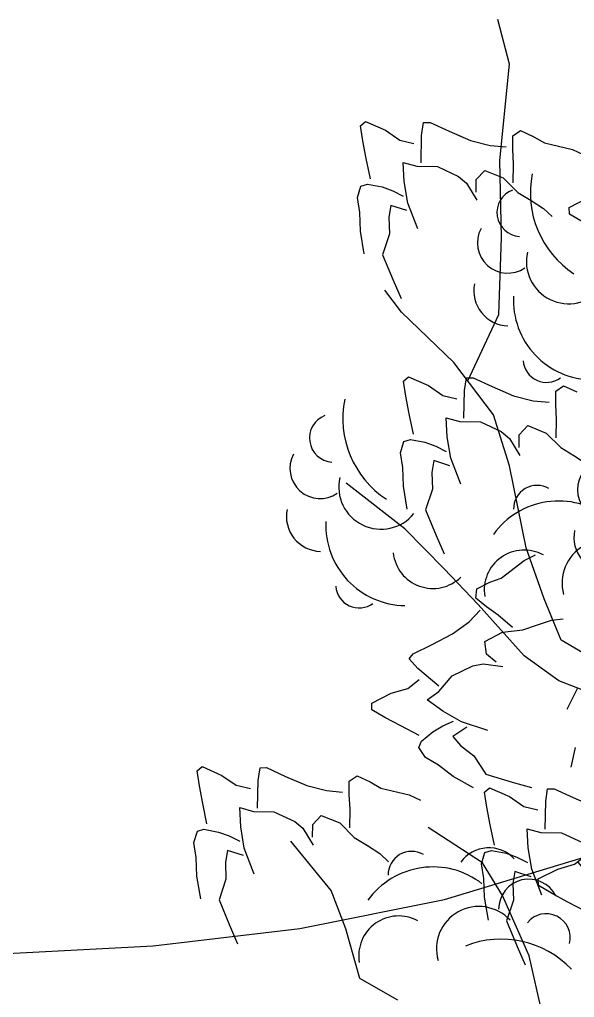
# Model space of a CAD drawing. Extents: x 524954 to 526204, y 9523489 to 9524010.
# Drawn here: x 525979.41 to 525982.64, y 9523785.71 to 9523791.4 of the extents above; entities that cross this region are included whole.
import ezdxf

# ---------------------------------------------------------------- set-up
doc = ezdxf.new("R2010")
doc.units = 0
doc.linetypes.add('ACAD_ISO12W100', pattern=[21, 12, -3, 0, -3, 0, -3])
doc.layers.add('Arbre', color=34, linetype='ACAD_ISO12W100')
doc.layers.add('CN_10_00', color=1, linetype='Continuous')

# ---------------------------------------------------------------- blocks, each defined once
blk = doc.blocks.new('v088')
at = {"linetype": 'Continuous'}
for p, q in [((-1.7492, 10.4915), (-1.8168, 10.7513)), ((-1.8059, 9.9306), (-1.7492, 10.4915)), ((-2.6162, 10.1323), (-2.587, 10.1577)), ((-2.6028, 10.0456), (-2.6162, 10.1323)), ((-2.587, 10.1577), (-2.4712, 10.1066)), ((-2.2608, 10.0773), (-2.2494, 10.1511)), ((-2.2494, 10.1511), (-2.2113, 10.1522)), ((-2.2113, 10.1522), (-2.101, 10.101)), ((-2.4712, 10.1066), (-2.3879, 10.0492)), ((-2.2643, 9.9167), (-2.2608, 10.0773)), ((-2.101, 10.101), (-1.977, 10.0475)), ((-1.7301, 10.0737), (-1.6848, 10.1049)), ((-1.6848, 10.1049), (-1.6075, 10.069)), ((-2.5835, 9.9428), (-2.6028, 10.0456)), ((-2.3879, 10.0492), (-2.3057, 10.0298)), ((-1.977, 10.0475), (-1.8618, 10.0181)), ((-1.7305, 9.9947), (-1.7301, 10.0737)), ((-1.6075, 10.069), (-1.5466, 10.0327)), ((-1.5466, 10.0327), (-1.3822, 9.9939)), ((-1.8618, 10.0181), (-1.7691, 10.0099)), ((-1.7254, 9.9105), (-1.7305, 9.9947)), ((-1.3822, 9.9939), (-1.316, 9.9632)), ((-2.5582, 9.8238), (-2.5835, 9.9428)), ((-2.3678, 9.9191), (-2.2883, 9.8969)), ((-2.3619, 9.8077), (-2.3678, 9.9191)), ((-1.7966, 9.483), (-1.8059, 9.9306)), ((-1.7277, 9.8016), (-1.7254, 9.9105)), ((-2.2883, 9.8969), (-2.1685, 9.895)), ((-2.1685, 9.895), (-2.0471, 9.8386)), ((-1.9432, 9.8199), (-1.893, 9.873)), ((-1.893, 9.873), (-1.7856, 9.8299)), ((-2.6142, 9.7814), (-2.5764, 9.7933)), ((-2.5764, 9.7933), (-2.4916, 9.7768)), ((-2.3419, 9.6831), (-2.3619, 9.8077)), ((-2.0471, 9.8386), (-1.9997, 9.7992)), ((-1.9997, 9.7992), (-1.9397, 9.7002)), ((-1.9438, 9.7464), (-1.9432, 9.8199)), ((-1.7856, 9.8299), (-1.7015, 9.7452)), ((-2.634, 9.7155), (-2.6142, 9.7814)), ((-2.4916, 9.7768), (-2.4283, 9.7541)), ((-2.4283, 9.7541), (-2.3676, 9.7232)), ((-1.7015, 9.7452), (-1.624, 9.6985)), ((-2.6206, 9.6288), (-2.634, 9.7155)), ((-2.2831, 9.5325), (-2.3419, 9.6831)), ((-1.624, 9.6985), (-1.5519, 9.6516)), ((-1.4022, 9.6572), (-1.2895, 9.7147)), ((-2.6175, 9.52), (-2.6206, 9.6288)), ((-2.4395, 9.6694), (-2.4511, 9.6011)), ((-2.3461, 9.6395), (-2.4395, 9.6694)), ((-1.5519, 9.6516), (-1.5015, 9.6041)), ((-1.401, 9.6186), (-1.4022, 9.6572)), ((-2.4511, 9.6011), (-2.4483, 9.5032)), ((-1.3254, 9.5742), (-1.401, 9.6186)), ((-2.5946, 9.3874), (-2.6175, 9.52)), ((-2.4483, 9.5032), (-2.4883, 9.3823)), ((-1.8121, 9.0349), (-1.7966, 9.483)), ((-2.4883, 9.3823), (-2.4269, 9.2344)), ((-2.4269, 9.2344), (-2.3802, 9.1269)), ((-2.3783, 9.048), (-2.4742, 9.1766)), ((-2.0737, 8.7558), (-2.3783, 9.048)), ((-1.992, 8.6473), (-1.8121, 9.0349)), ((-1.8434, 8.4497), (-2.0737, 8.7558)), ((-2.3661, 8.6466), (-2.3369, 8.6719)), ((-2.3369, 8.6719), (-2.2212, 8.6209)), ((-2.0108, 8.5916), (-1.9993, 8.6654)), ((-1.9993, 8.6654), (-1.9613, 8.6665)), ((-1.9613, 8.6665), (-1.8509, 8.6153)), ((-2.3527, 8.5599), (-2.3661, 8.6466)), ((-2.2212, 8.6209), (-2.1379, 8.5634)), ((-1.8509, 8.6153), (-1.7269, 8.5617)), ((-1.4801, 8.5879), (-1.4347, 8.6192)), ((-1.4347, 8.6192), (-1.3575, 8.5833)), ((-2.3334, 8.4571), (-2.3527, 8.5599)), ((-2.1379, 8.5634), (-2.0557, 8.544)), ((-2.0143, 8.4309), (-2.0108, 8.5916)), ((-1.7269, 8.5617), (-1.6118, 8.5324)), ((-1.4805, 8.509), (-1.4801, 8.5879)), ((-1.6118, 8.5324), (-1.519, 8.5242)), ((-1.4754, 8.4248), (-1.4805, 8.509)), ((-2.3082, 8.3381), (-2.3334, 8.4571)), ((-2.1178, 8.4334), (-2.0382, 8.4112)), ((-2.1118, 8.322), (-2.1178, 8.4334)), ((-1.7501, 8.1531), (-1.8434, 8.4497)), ((-1.4776, 8.3159), (-1.4754, 8.4248)), ((-2.0382, 8.4112), (-1.9184, 8.4092)), ((-1.9184, 8.4092), (-1.7971, 8.3529)), ((-1.6931, 8.3341), (-1.643, 8.3873)), ((-1.643, 8.3873), (-1.5356, 8.3441)), ((-2.0919, 8.1974), (-2.1118, 8.322)), ((-1.7971, 8.3529), (-1.7497, 8.3134)), ((-1.7497, 8.3134), (-1.6897, 8.2145)), ((-1.6937, 8.2606), (-1.6931, 8.3341)), ((-1.5356, 8.3441), (-1.4515, 8.2595)), ((-2.384, 8.2298), (-2.3641, 8.2956)), ((-2.3641, 8.2956), (-2.3264, 8.3076)), ((-2.3264, 8.3076), (-2.2415, 8.291)), ((-2.2415, 8.291), (-2.1783, 8.2684)), ((-2.1783, 8.2684), (-2.1175, 8.2375)), ((-1.4515, 8.2595), (-1.374, 8.2128)), ((-2.3706, 8.1431), (-2.384, 8.2298)), ((-2.0331, 8.0467), (-2.0919, 8.1974)), ((-1.374, 8.2128), (-1.3019, 8.1659)), ((-2.3674, 8.0343), (-2.3706, 8.1431)), ((-2.1895, 8.1837), (-2.2011, 8.1153)), ((-2.0961, 8.1537), (-2.1895, 8.1837)), ((-1.6531, 7.6763), (-1.7501, 8.1531)), ((-2.2011, 8.1153), (-2.1982, 8.0174)), ((-2.3581, 7.786), (-2.6995, 8.0525)), ((-2.3445, 7.9016), (-2.3674, 8.0343)), ((-2.1982, 8.0174), (-2.2383, 7.8966)), ((-2.2383, 7.8966), (-2.1768, 7.7487)), ((-2.1294, 7.5544), (-2.3581, 7.786)), ((-2.1768, 7.7487), (-2.1302, 7.6412)), ((-1.6632, 7.6026), (-1.5976, 7.6345)), ((-1.5474, 7.38), (-1.6531, 7.6763)), ((-1.7972, 7.4997), (-1.6632, 7.6026)), ((-1.9323, 7.3471), (-2.1294, 7.5544)), ((-1.9404, 7.4382), (-1.8638, 7.4754)), ((-1.8638, 7.4754), (-1.7972, 7.4997)), ((-1.9448, 7.3833), (-1.9404, 7.4382)), ((-1.8839, 7.3331), (-1.9448, 7.3833)), ((-1.6648, 7.048), (-1.9323, 7.3471)), ((-1.4491, 7.1395), (-1.5474, 7.38)), ((-1.985, 7.2461), (-1.9201, 7.3129)), ((-1.8154, 7.2839), (-1.8839, 7.3331)), ((-2.0805, 7.1754), (-1.985, 7.2461)), ((-1.7325, 7.2133), (-1.8154, 7.2839)), ((-1.587, 7.2285), (-1.5051, 7.2548)), ((-1.5051, 7.2548), (-1.4365, 7.2638)), ((-2.2004, 7.1132), (-2.0805, 7.1754)), ((-1.8923, 7.1303), (-1.791, 7.1862)), ((-1.791, 7.1862), (-1.6722, 7.1979)), ((-1.6722, 7.1979), (-1.587, 7.2285)), ((-1.8828, 7.0578), (-1.8923, 7.1303)), ((-1.2665, 7.0314), (-1.4491, 7.1395)), ((-2.333, 7.0298), (-2.3098, 7.06)), ((-2.3098, 7.06), (-2.2004, 7.1132)), ((-2.283, 6.9743), (-2.333, 7.0298)), ((-1.8262, 7.0109), (-1.8828, 7.0578)), ((-1.4628, 6.9029), (-1.6648, 7.048)), ((-2.1607, 6.8701), (-2.283, 6.9743)), ((-2.0833, 6.9307), (-1.963, 6.9891)), ((-1.963, 6.9891), (-1.9025, 7.0009)), ((-1.9025, 7.0009), (-1.7879, 6.9849)), ((-2.3415, 6.858), (-2.2745, 6.9095)), ((-2.1606, 6.8391), (-2.0833, 6.9307)), ((-1.1618, 6.7848), (-1.4628, 6.9029)), ((-2.4387, 6.8298), (-2.3415, 6.858)), ((-2.228, 6.7914), (-2.1606, 6.8391)), ((-1.413, 6.7366), (-1.3538, 6.8575)), ((-2.5514, 6.7723), (-2.4387, 6.8298)), ((-2.1379, 6.7256), (-2.228, 6.7914)), ((-2.5502, 6.7337), (-2.5514, 6.7723)), ((-2.4746, 6.6893), (-2.5502, 6.7337)), ((-2.0288, 6.6624), (-2.1379, 6.7256)), ((-2.3827, 6.6392), (-2.4746, 6.6893)), ((-2.1384, 6.6402), (-2.076, 6.6678)), ((-1.8748, 6.6127), (-2.0288, 6.6624)), ((-2.2745, 6.5836), (-2.3827, 6.6392)), ((-2.2624, 6.5503), (-2.1959, 6.6055)), ((-2.1959, 6.6055), (-2.1384, 6.6402)), ((-1.9976, 6.6315), (-2.0798, 6.5781)), ((-2.2769, 6.5134), (-2.2624, 6.5503)), ((-2.0798, 6.5781), (-2.0342, 6.5259)), ((-2.2384, 6.4564), (-2.2769, 6.5134)), ((-2.0342, 6.5259), (-1.9565, 6.4662)), ((-1.3669, 6.5144), (-1.3922, 6.3999)), ((-2.1628, 6.412), (-2.2384, 6.4564)), ((-1.9565, 6.4662), (-1.8881, 6.3588)), ((-3.5682, 6.3771), (-3.539, 6.4025)), ((-3.5548, 6.2904), (-3.5682, 6.3771)), ((-3.539, 6.4025), (-3.4232, 6.3514)), ((-3.2129, 6.3221), (-3.2014, 6.3959)), ((-3.2014, 6.3959), (-3.1633, 6.397)), ((-3.1633, 6.397), (-3.053, 6.3458)), ((-2.0765, 6.3457), (-2.1628, 6.412)), ((-3.4232, 6.3514), (-3.3399, 6.2939)), ((-3.2164, 6.1615), (-3.2129, 6.3221)), ((-3.053, 6.3458), (-2.929, 6.2922)), ((-2.6826, 6.2395), (-2.6821, 6.3185)), ((-2.6821, 6.3185), (-2.6368, 6.3497)), ((-2.6368, 6.3497), (-2.5596, 6.3138)), ((-1.9592, 6.2797), (-2.0765, 6.3457)), ((-1.8881, 6.3588), (-1.7347, 6.313)), ((-3.5355, 6.1876), (-3.5548, 6.2904)), ((-3.3399, 6.2939), (-3.2577, 6.2746)), ((-2.929, 6.2922), (-2.8139, 6.2629)), ((-2.8139, 6.2629), (-2.7211, 6.2547)), ((-2.5596, 6.3138), (-2.4986, 6.2775)), ((-2.4986, 6.2775), (-2.3343, 6.2387)), ((-1.7347, 6.313), (-1.6219, 6.2812)), ((-2.6774, 6.1553), (-2.6826, 6.2395)), ((-2.3343, 6.2387), (-2.2681, 6.208)), ((-3.5103, 6.0686), (-3.5355, 6.1876)), ((-3.3198, 6.1639), (-3.2403, 6.1417)), ((-3.3139, 6.0525), (-3.3198, 6.1639)), ((-2.6797, 6.0464), (-2.6774, 6.1553)), ((-3.2403, 6.1417), (-3.1205, 6.1398)), ((-3.1205, 6.1398), (-2.9991, 6.0834)), ((-2.8952, 6.0647), (-2.845, 6.1178)), ((-2.845, 6.1178), (-2.7377, 6.0747)), ((-3.5662, 6.0262), (-3.5284, 6.0381)), ((-3.5284, 6.0381), (-3.4436, 6.0215)), ((-3.294, 5.9279), (-3.3139, 6.0525)), ((-2.9991, 6.0834), (-2.9517, 6.044)), ((-2.9517, 6.044), (-2.8917, 5.945)), ((-2.8958, 5.9912), (-2.8952, 6.0647)), ((-2.7377, 6.0747), (-2.6536, 5.99)), ((-1.9071, 5.8427), (-2.2223, 6.0475)), ((-3.5861, 5.9603), (-3.5662, 6.0262)), ((-3.4436, 6.0215), (-3.3804, 5.9989)), ((-3.3804, 5.9989), (-3.3196, 5.968)), ((-2.6536, 5.99), (-2.576, 5.9433)), ((-3.5727, 5.8736), (-3.5861, 5.9603)), ((-3.2352, 5.7773), (-3.294, 5.9279)), ((-2.7868, 5.6812), (-3.0229, 5.9686)), ((-2.576, 5.9433), (-2.5039, 5.8964)), ((-3.5695, 5.7648), (-3.5727, 5.8736)), ((-3.3915, 5.9142), (-3.4031, 5.8459)), ((-3.2981, 5.8843), (-3.3915, 5.9142)), ((-2.5039, 5.8964), (-2.4536, 5.8489)), ((-3.4031, 5.8459), (-3.4003, 5.748)), ((-1.7911, 5.6523), (-1.9071, 5.8427)), ((-3.5466, 5.6322), (-3.5695, 5.7648)), ((-3.4003, 5.748), (-3.4403, 5.6271)), ((-2.7013, 5.4591), (-2.7868, 5.6812)), ((-1.6346, 5.3011), (-1.7911, 5.6523)), ((-3.4403, 5.6271), (-3.3789, 5.4792)), ((-3.3789, 5.4792), (-3.3323, 5.3717)), ((-2.6206, 5.1685), (-2.7013, 5.4591)), ((-1.5592, 4.9668), (-1.6346, 5.3011)), ((-2.4003, 5.0425), (-2.6206, 5.1685)), ((-3.6878, 3.9154), (-3.6208, 3.9668)), ((-3.8977, 3.8297), (-3.785, 3.8871)), ((-3.785, 3.8871), (-3.6878, 3.9154)), ((-3.8965, 3.791), (-3.8977, 3.8297)), ((-3.8209, 3.7466), (-3.8965, 3.791)), ((-3.729, 3.6966), (-3.8209, 3.7466)), ((-3.6208, 3.641), (-3.729, 3.6966))]:
    blk.add_line(p, q, dxfattribs=at)
for centre, major_axis, start_param, end_param in [((-1.0632, 9.7428), (0.3995, 0.3995), 2.158504, 3.344219), ((-1.6825, 9.6282), (-0.099, 0.099), -0.421529, 2.292047), ((-1.7599, 9.4514), (-0.1246, 0.1246), 0.293965, 2.957824), ((-1.4053, 9.3432), (0.1741, 0.1741), 2.133893, 4.816631), ((-1.7527, 9.1724), (-0.1445, 0.1445), 0.590553, 2.325666), ((-1.2605, 9.1191), (0.3298, 0.3298), 2.307735, 3.914618), ((-1.5338, 8.7756), (0.0964, 0.0964), 2.435534, 4.557933), ((-2.1547, 8.4302), (0.3995, 0.3995), 2.158504, 3.344219), ((-2.774, 8.3155), (-0.099, 0.099), -0.421529, 2.292047), ((-2.8514, 8.1388), (-0.1246, 0.1246), 0.293965, 2.957824), ((-2.4968, 8.0306), (0.1741, 0.1741), 2.133893, 4.816631), ((-1.5891, 7.9031), (0.0964, 0.0964), 0.254619, 2.377018), ((-1.4642, 7.4823), (0.3298, 0.3298), 0.12682, 1.733702), ((-2.8441, 7.8598), (-0.1445, 0.1445), 0.590553, 2.325666), ((-2.352, 7.8064), (0.3298, 0.3298), 2.307735, 3.914618), ((-1.1975, 7.4726), (-0.1741, 0.1741), 4.665366, 7.348105), ((-2.1954, 7.6717), (0.1641, 0.1641), 2.463212, 4.701636), ((-1.6643, 7.4312), (-0.1641, 0.1641), -1.288499, 0.949924), ((-2.6253, 7.463), (0.0964, 0.0964), 2.435534, 4.557933), ((-1.8693, 5.7251), (0.1445, 0.1445), 6.263619, 7.998733), ((-2.32, 5.773), (0.0964, 0.0964), 0.254619, 2.377018), ((-2.1951, 5.3523), (0.3298, 0.3298), 0.12682, 1.733702), ((-1.6366, 5.5711), (-0.1246, 0.1246), 4.396235, 7.060094), ((-1.9284, 5.3425), (0.1741, 0.1741), 6.236163, 8.918901), ((-2.3952, 5.3012), (-0.1641, 0.1641), -1.288499, 0.949924), ((-1.536, 5.4064), (0.099, 0.099), 5.251538, 7.965114), ((-1.7969, 4.8332), (0.3995, 0.3995), 6.260774, 7.446489)]:
    blk.add_ellipse(centre, major_axis=major_axis, ratio=1, start_param=start_param, end_param=end_param, dxfattribs=at)

msp = doc.modelspace()

# ---------------------------------------------------------------- linework, layer by layer
at = {"layer": 'CN_10_00', "elevation": 300, "flags": 128}
msp.add_lwpolyline([(525979.3416, 9523785.9643), (525980.1897, 9523786.0087), (525981.0446, 9523786.1105), (525981.886, 9523786.2791), (525982.6933, 9523786.5242), (525983.4507, 9523786.8493), (525984.1595, 9523787.2339), (525984.8256, 9523787.6513), (525985.4549, 9523788.0752), (525986.0531, 9523788.479), (525986.626, 9523788.8361), (525987.1796, 9523789.12), (525987.7197, 9523789.3042), (525988.25, 9523789.3701), (525988.7663, 9523789.3307), (525989.2626, 9523789.2072)], dxfattribs=at)

# ---------------------------------------------------------------- block references
at = {"layer": 'Arbre'}
for p in [(525986.33, 9523782.569), (525984.014, 9523780.65), (525985.688, 9523780.527)]:
    msp.add_blockref('v088', p, dxfattribs=at)

doc.saveas('drawing.dxf')
